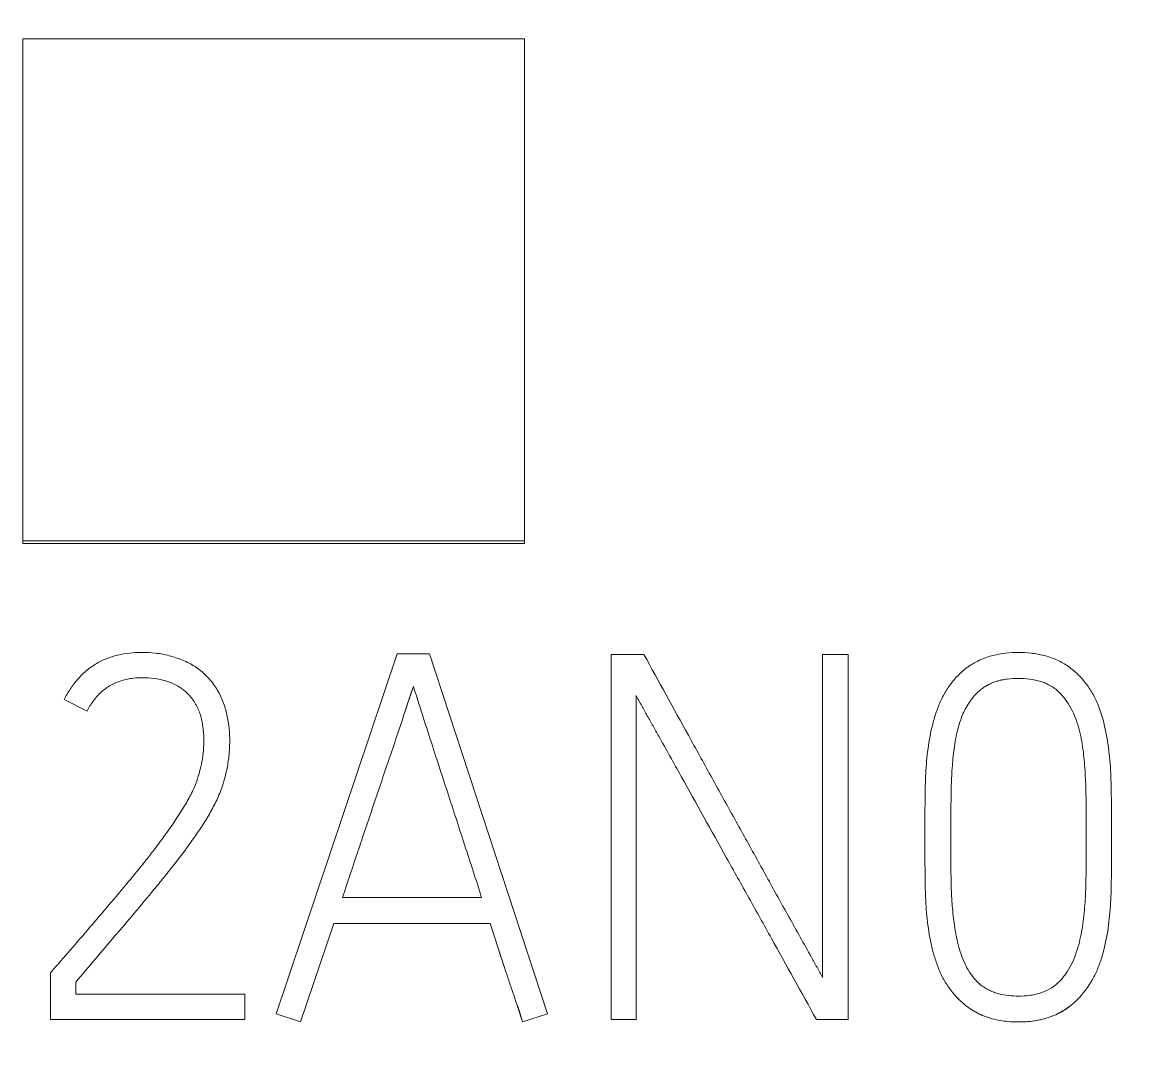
# Model space of a CAD drawing. Header units: millimetres. Extents: x 1359 to 3577, y 1333 to 3557.
# Drawn here: x 2579.568 to 2584.439, y 3322.741 to 3327.255 of the extents above; entities that cross this region are included whole.
import ezdxf

# ---------------------------------------------------------------- set-up
doc = ezdxf.new("R2010")
doc.units = ezdxf.units.MM
doc.set_wipeout_variables(frame=1)
doc.layers.add('000-PI-Oprema', color=30, linetype='Continuous', lineweight=5)
doc.layers.add('002-PI-Kabelska kanalica', color=150, linetype='Continuous')

# ---------------------------------------------------------------- blocks, each defined once
blk = doc.blocks.new('6ES7515-2AN03-0AB0')
blk.add_wipeout([(49766.6555, 38535.9127), (49836.4555, 38535.9127), (49836.4555, 38388.9127), (49766.6555, 38388.9127)])
at = {"layer": '000-PI-Oprema', "color": 0, "linetype": 'ByBlock', "lineweight": 0}
for p, q in [((49789.6555, 38533.0114), (49789.6555, 38530.8111)), ((49791.8555, 38533.0114), (49789.6555, 38533.0114)), ((49789.6555, 38533.0114), (49789.6555, 38530.8111)), ((49791.8555, 38533.0114), (49789.6555, 38533.0114)), ((49791.8555, 38530.8111), (49791.8555, 38533.0114)), ((49791.8555, 38530.8111), (49791.8555, 38533.0114)), ((49789.6555, 38530.8111), (49791.8555, 38530.8111)), ((49789.6555, 38530.8111), (49789.6555, 38530.8)), ((49789.6555, 38530.8111), (49791.8555, 38530.8111)), ((49789.6555, 38530.8111), (49789.6555, 38530.8)), ((49791.8555, 38530.8), (49789.6555, 38530.8)), ((49791.8555, 38530.8), (49789.6555, 38530.8)), ((49791.8555, 38530.8111), (49791.8555, 38530.8)), ((49791.8555, 38530.8111), (49791.8555, 38530.8)), ((49791.2971, 38530.3151), (49790.7667, 38528.7371)), ((49791.2971, 38530.3151), (49790.7667, 38528.7371)), ((49791.4393, 38530.3151), (49791.2971, 38530.3151)), ((49791.4393, 38530.3151), (49791.2971, 38530.3151)), ((49791.9563, 38528.7371), (49791.4393, 38530.3151)), ((49791.9563, 38528.7371), (49791.4393, 38530.3151)), ((49792.235, 38530.3127), (49792.235, 38528.7127)), ((49792.3793, 38530.3127), (49792.235, 38530.3127)), ((49792.235, 38530.3127), (49792.235, 38528.7127)), ((49792.3793, 38530.3127), (49792.235, 38530.3127)), ((49793.1627, 38530.3127), (49793.1627, 38528.897)), ((49793.2759, 38530.3127), (49793.1627, 38530.3127)), ((49793.1627, 38530.3127), (49793.1627, 38528.897)), ((49793.2759, 38530.3127), (49793.1627, 38530.3127)), ((49793.2759, 38528.7127), (49793.2759, 38530.3127)), ((49793.2759, 38528.7127), (49793.2759, 38530.3127)), ((49789.8367, 38530.1152), (49789.9367, 38530.0644)), ((49789.8367, 38530.1152), (49789.9367, 38530.0644)), ((49792.3458, 38528.7127), (49792.3458, 38530.1329)), ((49792.3458, 38528.7127), (49792.3458, 38530.1329)), ((49794.4306, 38529.4983), (49794.4306, 38529.4983)), ((49794.4306, 38529.4983), (49794.4306, 38529.4983)), ((49791.6677, 38529.2475), (49791.0573, 38529.2475)), ((49791.6677, 38529.2475), (49791.0573, 38529.2475)), ((49790.8731, 38528.7017), (49791.0195, 38529.1341)), ((49790.8731, 38528.7017), (49791.0195, 38529.1341)), ((49791.0195, 38529.1341), (49791.7055, 38529.1341)), ((49791.0195, 38529.1341), (49791.7055, 38529.1341)), ((49789.79, 38528.9326), (49789.7766, 38528.9167)), ((49789.79, 38528.9326), (49789.7766, 38528.9167)), ((49789.7766, 38528.9167), (49789.7766, 38528.7127)), ((49789.7766, 38528.9167), (49789.7766, 38528.7127)), ((49789.8875, 38528.8236), (49789.8875, 38528.8769)), ((49789.8875, 38528.8236), (49789.8875, 38528.8769)), ((49790.6293, 38528.8236), (49789.8875, 38528.8236)), ((49790.6293, 38528.8236), (49789.8875, 38528.8236)), ((49790.6293, 38528.7127), (49790.6293, 38528.8236)), ((49790.6293, 38528.7127), (49790.6293, 38528.8236)), ((49790.7667, 38528.7371), (49790.8731, 38528.7017)), ((49790.7667, 38528.7371), (49790.8731, 38528.7017)), ((49791.8474, 38528.7017), (49791.9563, 38528.7371)), ((49791.8474, 38528.7017), (49791.9563, 38528.7371)), ((49789.7766, 38528.7127), (49790.6293, 38528.7127)), ((49789.7766, 38528.7127), (49790.6293, 38528.7127)), ((49792.235, 38528.7127), (49792.3458, 38528.7127)), ((49792.235, 38528.7127), (49792.3458, 38528.7127)), ((49793.1361, 38528.7127), (49793.2759, 38528.7127)), ((49793.1361, 38528.7127), (49793.2759, 38528.7127))]:
    blk.add_line(p, q, dxfattribs=at)
for points, knots in [([(49790.1761, 38530.3216), (49790.1408, 38530.3216), (49790.1059, 38530.3182), (49790.0633, 38530.308), (49790.0548, 38530.3056), (49790.038, 38530.3003), (49790.0296, 38530.2973), (49790.0052, 38530.2874), (49789.9817, 38530.2758), (49789.9598, 38530.2613), (49789.9455, 38530.251), (49789.9385, 38530.2455), (49789.9184, 38530.2284), (49789.9061, 38530.2161), (49789.8832, 38530.1897), (49789.8727, 38530.1756), (49789.8534, 38530.1462), (49789.8447, 38530.1309), (49789.8367, 38530.1152)], [0, 0, 0, 0, 0.25, 0.25, 0.3125, 0.3125, 0.375, 0.375, 0.5, 0.5625, 0.5625, 0.625, 0.625, 0.75, 0.75, 0.875, 0.875, 1, 1, 1, 1]), ([(49790.1761, 38530.3216), (49790.1408, 38530.3216), (49790.1059, 38530.3182), (49790.0633, 38530.308), (49790.0548, 38530.3056), (49790.038, 38530.3003), (49790.0296, 38530.2973), (49790.0052, 38530.2874), (49789.9817, 38530.2758), (49789.9598, 38530.2613), (49789.9455, 38530.251), (49789.9385, 38530.2455), (49789.9184, 38530.2284), (49789.9061, 38530.2161), (49789.8832, 38530.1897), (49789.8727, 38530.1756), (49789.8534, 38530.1462), (49789.8447, 38530.1309), (49789.8367, 38530.1152)], [0, 0, 0, 0, 0.25, 0.25, 0.3125, 0.3125, 0.375, 0.375, 0.5, 0.5625, 0.5625, 0.625, 0.625, 0.75, 0.75, 0.875, 0.875, 1, 1, 1, 1]), ([(49790.5472, 38530.0632), (49790.5422, 38530.0831), (49790.5355, 38530.1023), (49790.523, 38530.13), (49790.5185, 38530.1391), (49790.5085, 38530.1569), (49790.503, 38530.1656), (49790.4914, 38530.1825), (49790.4853, 38530.1906), (49790.4721, 38530.2061), (49790.4652, 38530.2136), (49790.4509, 38530.2279), (49790.4435, 38530.2349), (49790.4277, 38530.2479), (49790.4192, 38530.254), (49790.3933, 38530.2706), (49790.375, 38530.2799), (49790.3371, 38530.2955), (49790.3174, 38530.302), (49790.2877, 38530.3099), (49790.2777, 38530.3122), (49790.2577, 38530.3159), (49790.2476, 38530.3173), (49790.2172, 38530.3207), (49790.1967, 38530.3216), (49790.1761, 38530.3216)], [0, 0, 0, 0, 0.125, 0.125, 0.1875, 0.1875, 0.25, 0.25, 0.3125, 0.3125, 0.375, 0.375, 0.4375, 0.4375, 0.5, 0.5, 0.625, 0.625, 0.75, 0.75, 0.8125, 0.8125, 0.875, 0.875, 1, 1, 1, 1]), ([(49790.5472, 38530.0632), (49790.5422, 38530.0831), (49790.5355, 38530.1023), (49790.523, 38530.13), (49790.5185, 38530.1391), (49790.5085, 38530.1569), (49790.503, 38530.1656), (49790.4914, 38530.1825), (49790.4853, 38530.1906), (49790.4721, 38530.2061), (49790.4652, 38530.2136), (49790.4509, 38530.2279), (49790.4435, 38530.2349), (49790.4277, 38530.2479), (49790.4192, 38530.254), (49790.3933, 38530.2706), (49790.375, 38530.2799), (49790.3371, 38530.2955), (49790.3174, 38530.302), (49790.2877, 38530.3099), (49790.2777, 38530.3122), (49790.2577, 38530.3159), (49790.2476, 38530.3173), (49790.2172, 38530.3207), (49790.1967, 38530.3216), (49790.1761, 38530.3216)], [0, 0, 0, 0, 0.125, 0.125, 0.1875, 0.1875, 0.25, 0.25, 0.3125, 0.3125, 0.375, 0.375, 0.4375, 0.4375, 0.5, 0.5, 0.625, 0.625, 0.75, 0.75, 0.8125, 0.8125, 0.875, 0.875, 1, 1, 1, 1]), ([(49793.1627, 38528.897), (49793.1549, 38528.9119), (49793.1467, 38528.9267), (49793.1305, 38528.9562), (49793.1223, 38528.9709), (49793.0976, 38529.0151), (49793.0812, 38529.0445), (49793.0484, 38529.1034), (49793.032, 38529.1329), (49792.9991, 38529.1917), (49792.9826, 38529.2211), (49792.9335, 38529.3095), (49792.901, 38529.3686), (49792.8357, 38529.4866), (49792.8029, 38529.5455), (49792.7374, 38529.6633), (49792.7048, 38529.7224), (49792.6397, 38529.8404), (49792.5419, 38530.0175), (49792.4444, 38530.1946), (49792.3793, 38530.3127)], [0, 0, 0, 0, 0.03125, 0.03125, 0.0625, 0.0625, 0.125, 0.125, 0.1875, 0.1875, 0.25, 0.25, 0.375, 0.375, 0.5, 0.5, 0.625, 0.625, 0.75, 1, 1, 1, 1]), ([(49793.1627, 38528.897), (49793.1549, 38528.9119), (49793.1467, 38528.9267), (49793.1305, 38528.9562), (49793.1223, 38528.9709), (49793.0976, 38529.0151), (49793.0812, 38529.0445), (49793.0484, 38529.1034), (49793.032, 38529.1329), (49792.9991, 38529.1917), (49792.9826, 38529.2211), (49792.9335, 38529.3095), (49792.901, 38529.3686), (49792.8357, 38529.4866), (49792.8029, 38529.5455), (49792.7374, 38529.6633), (49792.7048, 38529.7224), (49792.6397, 38529.8404), (49792.5419, 38530.0175), (49792.4444, 38530.1946), (49792.3793, 38530.3127)], [0, 0, 0, 0, 0.03125, 0.03125, 0.0625, 0.0625, 0.125, 0.125, 0.1875, 0.1875, 0.25, 0.25, 0.375, 0.375, 0.5, 0.5, 0.625, 0.625, 0.75, 1, 1, 1, 1]), ([(49794.0222, 38530.3216), (49793.9843, 38530.3216), (49793.9471, 38530.3178), (49793.9015, 38530.3062), (49793.8925, 38530.3035), (49793.8745, 38530.2973), (49793.8482, 38530.2871), (49793.8236, 38530.2737), (49793.8002, 38530.258), (49793.7925, 38530.2524), (49793.7779, 38530.2405), (49793.7709, 38530.2343), (49793.7507, 38530.2147), (49793.7383, 38530.2007), (49793.7211, 38530.1784), (49793.7157, 38530.1707), (49793.7054, 38530.155), (49793.6957, 38530.139), (49793.6873, 38530.1225), (49793.6794, 38530.1057), (49793.6758, 38530.0972), (49793.6655, 38530.0712), (49793.6594, 38530.0536), (49793.6486, 38530.0178), (49793.6439, 38529.9999), (49793.6317, 38529.9458), (49793.6262, 38529.9094), (49793.6181, 38529.8363), (49793.6156, 38529.7995), (49793.6137, 38529.7442), (49793.6133, 38529.7257), (49793.6127, 38529.6888), (49793.6124, 38529.6703), (49793.6119, 38529.6148), (49793.6117, 38529.5778), (49793.6116, 38529.5039), (49793.6117, 38529.4669), (49793.6121, 38529.3929), (49793.6126, 38529.3467), (49793.6134, 38529.3005), (49793.6137, 38529.282), (49793.6138, 38529.2728), (49793.6147, 38529.2451), (49793.6175, 38529.1898), (49793.6235, 38529.135), (49793.6318, 38529.0804), (49793.635, 38529.0623), (49793.643, 38529.0262), (49793.6476, 38529.0082), (49793.6584, 38528.9727), (49793.6644, 38528.9552), (49793.6744, 38528.9295), (49793.678, 38528.9209), (49793.6857, 38528.9042), (49793.6899, 38528.8959), (49793.7034, 38528.8715), (49793.7137, 38528.8558), (49793.7365, 38528.8262), (49793.749, 38528.8123), (49793.7625, 38528.7993)], [0, 0, 0, 0, 0.0625, 0.0625, 0.078125, 0.078125, 0.09375, 0.125, 0.125, 0.140625, 0.140625, 0.15625, 0.15625, 0.1875, 0.1875, 0.203125, 0.203125, 0.21875, 0.234375, 0.234375, 0.25, 0.25, 0.28125, 0.28125, 0.3125, 0.3125, 0.375, 0.375, 0.4375, 0.4375, 0.46875, 0.46875, 0.5, 0.5, 0.5625, 0.5625, 0.625, 0.625, 0.6875, 0.703125, 0.703125, 0.71875, 0.71875, 0.75, 0.8125, 0.8125, 0.84375, 0.84375, 0.875, 0.875, 0.90625, 0.90625, 0.921875, 0.921875, 0.9375, 0.9375, 0.96875, 0.96875, 1, 1, 1, 1]), ([(49794.0222, 38530.3216), (49793.9843, 38530.3216), (49793.9471, 38530.3178), (49793.9015, 38530.3062), (49793.8925, 38530.3035), (49793.8745, 38530.2973), (49793.8482, 38530.2871), (49793.8236, 38530.2737), (49793.8002, 38530.258), (49793.7925, 38530.2524), (49793.7779, 38530.2405), (49793.7709, 38530.2343), (49793.7507, 38530.2147), (49793.7383, 38530.2007), (49793.7211, 38530.1784), (49793.7157, 38530.1707), (49793.7054, 38530.155), (49793.6957, 38530.139), (49793.6873, 38530.1225), (49793.6794, 38530.1057), (49793.6758, 38530.0972), (49793.6655, 38530.0712), (49793.6594, 38530.0536), (49793.6486, 38530.0178), (49793.6439, 38529.9999), (49793.6317, 38529.9458), (49793.6262, 38529.9094), (49793.6181, 38529.8363), (49793.6156, 38529.7995), (49793.6137, 38529.7442), (49793.6133, 38529.7257), (49793.6127, 38529.6888), (49793.6124, 38529.6703), (49793.6119, 38529.6148), (49793.6117, 38529.5778), (49793.6116, 38529.5039), (49793.6117, 38529.4669), (49793.6121, 38529.3929), (49793.6126, 38529.3467), (49793.6134, 38529.3005), (49793.6137, 38529.282), (49793.6138, 38529.2728), (49793.6147, 38529.2451), (49793.6175, 38529.1898), (49793.6235, 38529.135), (49793.6318, 38529.0804), (49793.635, 38529.0623), (49793.643, 38529.0262), (49793.6476, 38529.0082), (49793.6584, 38528.9727), (49793.6644, 38528.9552), (49793.6744, 38528.9295), (49793.678, 38528.9209), (49793.6857, 38528.9042), (49793.6899, 38528.8959), (49793.7034, 38528.8715), (49793.7137, 38528.8558), (49793.7365, 38528.8262), (49793.749, 38528.8123), (49793.7625, 38528.7993)], [0, 0, 0, 0, 0.0625, 0.0625, 0.078125, 0.078125, 0.09375, 0.125, 0.125, 0.140625, 0.140625, 0.15625, 0.15625, 0.1875, 0.1875, 0.203125, 0.203125, 0.21875, 0.234375, 0.234375, 0.25, 0.25, 0.28125, 0.28125, 0.3125, 0.3125, 0.375, 0.375, 0.4375, 0.4375, 0.46875, 0.46875, 0.5, 0.5, 0.5625, 0.5625, 0.625, 0.625, 0.6875, 0.703125, 0.703125, 0.71875, 0.71875, 0.75, 0.8125, 0.8125, 0.84375, 0.84375, 0.875, 0.875, 0.90625, 0.90625, 0.921875, 0.921875, 0.9375, 0.9375, 0.96875, 0.96875, 1, 1, 1, 1]), ([(49794.2799, 38528.7993), (49794.3065, 38528.8259), (49794.3287, 38528.8555), (49794.3513, 38528.8961), (49794.3556, 38528.9044), (49794.3636, 38528.9213), (49794.3673, 38528.9299), (49794.3777, 38528.9558), (49794.3838, 38528.9733), (49794.3999, 38529.0264), (49794.4077, 38529.0626), (49794.4163, 38529.1177), (49794.4187, 38529.1362), (49794.4227, 38529.1731), (49794.4258, 38529.2101), (49794.4276, 38529.247), (49794.4288, 38529.284), (49794.4291, 38529.3025), (49794.4301, 38529.358), (49794.4304, 38529.395), (49794.4307, 38529.469), (49794.4307, 38529.5061), (49794.4306, 38529.5801), (49794.4302, 38529.6356), (49794.4294, 38529.6911), (49794.4288, 38529.7281), (49794.4286, 38529.7466), (49794.4268, 38529.8022), (49794.4242, 38529.8391), (49794.4182, 38529.8943), (49794.4158, 38529.9126), (49794.4103, 38529.9492), (49794.4071, 38529.9675), (49794.3953, 38530.0217), (49794.385, 38530.0571), (49794.3645, 38530.1084), (49794.3566, 38530.1251), (49794.3381, 38530.1577), (49794.3278, 38530.1732), (49794.305, 38530.2024), (49794.2926, 38530.2163), (49794.2723, 38530.2357), (49794.2652, 38530.2419), (49794.2507, 38530.2535), (49794.2283, 38530.2699), (49794.2039, 38530.2831), (49794.1781, 38530.2943), (49794.1693, 38530.2977), (49794.1516, 38530.3037), (49794.1247, 38530.3116), (49794.0971, 38530.3165), (49794.0598, 38530.3207), (49794.041, 38530.3216), (49794.0222, 38530.3216)], [0, 0, 0, 0, 0.0625, 0.0625, 0.078125, 0.078125, 0.09375, 0.09375, 0.125, 0.125, 0.1875, 0.1875, 0.21875, 0.21875, 0.25, 0.28125, 0.28125, 0.3125, 0.3125, 0.375, 0.375, 0.4375, 0.4375, 0.5, 0.53125, 0.53125, 0.5625, 0.5625, 0.625, 0.625, 0.65625, 0.65625, 0.6875, 0.6875, 0.75, 0.75, 0.78125, 0.78125, 0.8125, 0.8125, 0.84375, 0.84375, 0.859375, 0.859375, 0.875, 0.90625, 0.90625, 0.921875, 0.921875, 0.9375, 0.96875, 0.96875, 1, 1, 1, 1]), ([(49794.2799, 38528.7993), (49794.3065, 38528.8259), (49794.3287, 38528.8555), (49794.3513, 38528.8961), (49794.3556, 38528.9044), (49794.3636, 38528.9213), (49794.3673, 38528.9299), (49794.3777, 38528.9558), (49794.3838, 38528.9733), (49794.3999, 38529.0264), (49794.4077, 38529.0626), (49794.4163, 38529.1177), (49794.4187, 38529.1362), (49794.4227, 38529.1731), (49794.4258, 38529.2101), (49794.4276, 38529.247), (49794.4288, 38529.284), (49794.4291, 38529.3025), (49794.4301, 38529.358), (49794.4304, 38529.395), (49794.4307, 38529.469), (49794.4307, 38529.5061), (49794.4306, 38529.5801), (49794.4302, 38529.6356), (49794.4294, 38529.6911), (49794.4288, 38529.7281), (49794.4286, 38529.7466), (49794.4268, 38529.8022), (49794.4242, 38529.8391), (49794.4182, 38529.8943), (49794.4158, 38529.9126), (49794.4103, 38529.9492), (49794.4071, 38529.9675), (49794.3953, 38530.0217), (49794.385, 38530.0571), (49794.3645, 38530.1084), (49794.3566, 38530.1251), (49794.3381, 38530.1577), (49794.3278, 38530.1732), (49794.305, 38530.2024), (49794.2926, 38530.2163), (49794.2723, 38530.2357), (49794.2652, 38530.2419), (49794.2507, 38530.2535), (49794.2283, 38530.2699), (49794.2039, 38530.2831), (49794.1781, 38530.2943), (49794.1693, 38530.2977), (49794.1516, 38530.3037), (49794.1247, 38530.3116), (49794.0971, 38530.3165), (49794.0598, 38530.3207), (49794.041, 38530.3216), (49794.0222, 38530.3216)], [0, 0, 0, 0, 0.0625, 0.0625, 0.078125, 0.078125, 0.09375, 0.09375, 0.125, 0.125, 0.1875, 0.1875, 0.21875, 0.21875, 0.25, 0.28125, 0.28125, 0.3125, 0.3125, 0.375, 0.375, 0.4375, 0.4375, 0.5, 0.53125, 0.53125, 0.5625, 0.5625, 0.625, 0.625, 0.65625, 0.65625, 0.6875, 0.6875, 0.75, 0.75, 0.78125, 0.78125, 0.8125, 0.8125, 0.84375, 0.84375, 0.859375, 0.859375, 0.875, 0.90625, 0.90625, 0.921875, 0.921875, 0.9375, 0.96875, 0.96875, 1, 1, 1, 1]), ([(49789.9367, 38530.0644), (49789.9447, 38530.0799), (49789.9537, 38530.0947), (49789.969, 38530.1156), (49789.9744, 38530.1223), (49789.986, 38530.1353), (49789.9922, 38530.1416), (49790.0116, 38530.1592), (49790.0256, 38530.1694), (49790.0483, 38530.1823), (49790.0562, 38530.1862), (49790.0724, 38530.193), (49790.0888, 38530.199), (49790.1057, 38530.2032), (49790.1228, 38530.2066), (49790.1315, 38530.2079), (49790.1577, 38530.2107), (49790.175, 38530.211), (49790.2097, 38530.2098), (49790.227, 38530.2083), (49790.2528, 38530.204), (49790.2614, 38530.2023), (49790.2784, 38530.198), (49790.2951, 38530.1931), (49790.3112, 38530.1865), (49790.327, 38530.179), (49790.3347, 38530.1748), (49790.3569, 38530.1608), (49790.3703, 38530.1499), (49790.3881, 38530.131), (49790.3938, 38530.1243), (49790.4042, 38530.1102), (49790.4089, 38530.1029), (49790.4175, 38530.0879), (49790.4214, 38530.0801), (49790.4283, 38530.0642), (49790.4314, 38530.0559), (49790.4365, 38530.0393), (49790.4386, 38530.031), (49790.4422, 38530.0141), (49790.4437, 38530.0056), (49790.4474, 38529.98), (49790.4488, 38529.9627), (49790.4495, 38529.928), (49790.4489, 38529.9107), (49790.446, 38529.8763), (49790.4436, 38529.8592), (49790.4403, 38529.8421)], [0, 0, 0, 0, 0.0625, 0.0625, 0.09375, 0.09375, 0.125, 0.125, 0.1875, 0.1875, 0.21875, 0.21875, 0.25, 0.28125, 0.28125, 0.3125, 0.3125, 0.375, 0.375, 0.4375, 0.4375, 0.46875, 0.46875, 0.5, 0.53125, 0.53125, 0.5625, 0.5625, 0.625, 0.625, 0.65625, 0.65625, 0.6875, 0.6875, 0.71875, 0.71875, 0.75, 0.75, 0.78125, 0.78125, 0.8125, 0.8125, 0.875, 0.875, 0.9375, 0.9375, 1, 1, 1, 1]), ([(49789.9367, 38530.0644), (49789.9447, 38530.0799), (49789.9537, 38530.0947), (49789.969, 38530.1156), (49789.9744, 38530.1223), (49789.986, 38530.1353), (49789.9922, 38530.1416), (49790.0116, 38530.1592), (49790.0256, 38530.1694), (49790.0483, 38530.1823), (49790.0562, 38530.1862), (49790.0724, 38530.193), (49790.0888, 38530.199), (49790.1057, 38530.2032), (49790.1228, 38530.2066), (49790.1315, 38530.2079), (49790.1577, 38530.2107), (49790.175, 38530.211), (49790.2097, 38530.2098), (49790.227, 38530.2083), (49790.2528, 38530.204), (49790.2614, 38530.2023), (49790.2784, 38530.198), (49790.2951, 38530.1931), (49790.3112, 38530.1865), (49790.327, 38530.179), (49790.3347, 38530.1748), (49790.3569, 38530.1608), (49790.3703, 38530.1499), (49790.3881, 38530.131), (49790.3938, 38530.1243), (49790.4042, 38530.1102), (49790.4089, 38530.1029), (49790.4175, 38530.0879), (49790.4214, 38530.0801), (49790.4283, 38530.0642), (49790.4314, 38530.0559), (49790.4365, 38530.0393), (49790.4386, 38530.031), (49790.4422, 38530.0141), (49790.4437, 38530.0056), (49790.4474, 38529.98), (49790.4488, 38529.9627), (49790.4495, 38529.928), (49790.4489, 38529.9107), (49790.446, 38529.8763), (49790.4436, 38529.8592), (49790.4403, 38529.8421)], [0, 0, 0, 0, 0.0625, 0.0625, 0.09375, 0.09375, 0.125, 0.125, 0.1875, 0.1875, 0.21875, 0.21875, 0.25, 0.28125, 0.28125, 0.3125, 0.3125, 0.375, 0.375, 0.4375, 0.4375, 0.46875, 0.46875, 0.5, 0.53125, 0.53125, 0.5625, 0.5625, 0.625, 0.625, 0.65625, 0.65625, 0.6875, 0.6875, 0.71875, 0.71875, 0.75, 0.75, 0.78125, 0.78125, 0.8125, 0.8125, 0.875, 0.875, 0.9375, 0.9375, 1, 1, 1, 1]), ([(49794.2043, 38530.144), (49794.1925, 38530.1558), (49794.1795, 38530.1658), (49794.1512, 38530.1826), (49794.1358, 38530.1893), (49794.1044, 38530.1994), (49794.0882, 38530.2029), (49794.0552, 38530.2073), (49794.0388, 38530.2083), (49794.006, 38530.2082), (49793.9896, 38530.2073), (49793.9569, 38530.2031), (49793.9405, 38530.1997), (49793.9169, 38530.1922), (49793.9091, 38530.1893), (49793.894, 38530.1827), (49793.8866, 38530.1789), (49793.8651, 38530.1662), (49793.8521, 38530.156), (49793.8405, 38530.144)], [0, 0, 0, 0, 0.125, 0.125, 0.25, 0.25, 0.375, 0.375, 0.5, 0.5, 0.625, 0.625, 0.75, 0.75, 0.8125, 0.8125, 0.875, 0.875, 1, 1, 1, 1]), ([(49793.8405, 38530.144), (49793.8521, 38530.156), (49793.865, 38530.1661), (49793.8862, 38530.1787), (49793.8936, 38530.1825), (49793.9088, 38530.1892), (49793.9243, 38530.195), (49793.9402, 38530.1992), (49793.9564, 38530.2027), (49793.9646, 38530.2041), (49793.9893, 38530.2073), (49794.0057, 38530.2082), (49794.0385, 38530.2083), (49794.0549, 38530.2073), (49794.0877, 38530.203), (49794.1041, 38530.1995), (49794.1276, 38530.1919), (49794.1354, 38530.189), (49794.1505, 38530.1824), (49794.1579, 38530.1786), (49794.1794, 38530.1659), (49794.1925, 38530.1558), (49794.2043, 38530.144)], [0, 0, 0, 0, 0.125, 0.125, 0.1875, 0.1875, 0.25, 0.3125, 0.3125, 0.375, 0.375, 0.5, 0.5, 0.625, 0.625, 0.75, 0.75, 0.8125, 0.8125, 0.875, 0.875, 1, 1, 1, 1]), ([(49794.2043, 38530.144), (49794.1925, 38530.1558), (49794.1795, 38530.1658), (49794.1512, 38530.1826), (49794.1358, 38530.1893), (49794.1044, 38530.1994), (49794.0882, 38530.2029), (49794.0552, 38530.2073), (49794.0388, 38530.2083), (49794.006, 38530.2082), (49793.9896, 38530.2073), (49793.9569, 38530.2031), (49793.9405, 38530.1997), (49793.9169, 38530.1922), (49793.9091, 38530.1893), (49793.894, 38530.1827), (49793.8866, 38530.1789), (49793.8651, 38530.1662), (49793.8521, 38530.156), (49793.8405, 38530.144)], [0, 0, 0, 0, 0.125, 0.125, 0.25, 0.25, 0.375, 0.375, 0.5, 0.5, 0.625, 0.625, 0.75, 0.75, 0.8125, 0.8125, 0.875, 0.875, 1, 1, 1, 1]), ([(49793.8405, 38530.144), (49793.8521, 38530.156), (49793.865, 38530.1661), (49793.8862, 38530.1787), (49793.8936, 38530.1825), (49793.9088, 38530.1892), (49793.9243, 38530.195), (49793.9402, 38530.1992), (49793.9564, 38530.2027), (49793.9646, 38530.2041), (49793.9893, 38530.2073), (49794.0057, 38530.2082), (49794.0385, 38530.2083), (49794.0549, 38530.2073), (49794.0877, 38530.203), (49794.1041, 38530.1995), (49794.1276, 38530.1919), (49794.1354, 38530.189), (49794.1505, 38530.1824), (49794.1579, 38530.1786), (49794.1794, 38530.1659), (49794.1925, 38530.1558), (49794.2043, 38530.144)], [0, 0, 0, 0, 0.125, 0.125, 0.1875, 0.1875, 0.25, 0.3125, 0.3125, 0.375, 0.375, 0.5, 0.5, 0.625, 0.625, 0.75, 0.75, 0.8125, 0.8125, 0.875, 0.875, 1, 1, 1, 1]), ([(49791.328, 38530.0522), (49791.3346, 38530.0723), (49791.3413, 38530.0925), (49791.3513, 38530.1226), (49791.3546, 38530.1327), (49791.3613, 38530.1528), (49791.3647, 38530.1629), (49791.3682, 38530.1729)], [0, 0, 0, 0, 0.5, 0.5, 0.75, 0.75, 1, 1, 1, 1]), ([(49791.3682, 38530.1729), (49791.3655, 38530.1652), (49791.3629, 38530.1574), (49791.3549, 38530.1334), (49791.3495, 38530.1172), (49791.3387, 38530.0847), (49791.3333, 38530.0684), (49791.328, 38530.0522)], [0, 0, 0, 0, 0.192925, 0.192925, 0.596462, 0.596462, 1, 1, 1, 1]), ([(49791.328, 38530.0522), (49791.3346, 38530.0723), (49791.3413, 38530.0925), (49791.3513, 38530.1226), (49791.3546, 38530.1327), (49791.3613, 38530.1528), (49791.3647, 38530.1629), (49791.3682, 38530.1729)], [0, 0, 0, 0, 0.5, 0.5, 0.75, 0.75, 1, 1, 1, 1]), ([(49791.3682, 38530.1729), (49791.3655, 38530.1652), (49791.3629, 38530.1574), (49791.3549, 38530.1334), (49791.3495, 38530.1172), (49791.3387, 38530.0847), (49791.3333, 38530.0684), (49791.328, 38530.0522)], [0, 0, 0, 0, 0.192925, 0.192925, 0.596462, 0.596462, 1, 1, 1, 1]), ([(49791.3682, 38530.1729), (49791.3745, 38530.1536), (49791.3806, 38530.1343), (49791.3929, 38530.0957), (49791.3991, 38530.0764), (49791.4175, 38530.0185), (49791.4299, 38529.9799), (49791.4673, 38529.8642), (49791.4923, 38529.7871), (49791.5301, 38529.6715), (49791.5427, 38529.633), (49791.5677, 38529.5559), (49791.5802, 38529.5174), (49791.6179, 38529.4018), (49791.6433, 38529.3248), (49791.6677, 38529.2475)], [0, 0, 0, 0, 0.0625, 0.0625, 0.125, 0.125, 0.25, 0.25, 0.5, 0.5, 0.625, 0.625, 0.75, 0.75, 1, 1, 1, 1]), ([(49791.3682, 38530.1729), (49791.3745, 38530.1536), (49791.3806, 38530.1343), (49791.3929, 38530.0957), (49791.3991, 38530.0764), (49791.4175, 38530.0185), (49791.4299, 38529.9799), (49791.4673, 38529.8642), (49791.4923, 38529.7871), (49791.5301, 38529.6715), (49791.5427, 38529.633), (49791.5677, 38529.5559), (49791.5802, 38529.5174), (49791.6179, 38529.4018), (49791.6433, 38529.3248), (49791.6677, 38529.2475)], [0, 0, 0, 0, 0.0625, 0.0625, 0.125, 0.125, 0.25, 0.25, 0.5, 0.5, 0.625, 0.625, 0.75, 0.75, 1, 1, 1, 1]), ([(49792.3458, 38530.1329), (49792.3534, 38530.1178), (49792.3615, 38530.1029), (49792.3778, 38530.0732), (49792.386, 38530.0584), (49792.4026, 38530.0289), (49792.411, 38530.0142), (49792.4276, 38529.9847), (49792.4525, 38529.9404), (49792.4772, 38529.8961), (49792.5103, 38529.837), (49792.5268, 38529.8074), (49792.6093, 38529.6595), (49792.6747, 38529.541), (49792.7573, 38529.3932), (49792.7738, 38529.3636), (49792.807, 38529.3046), (49792.8565, 38529.2159), (49792.9059, 38529.1271), (49793.0046, 38528.9495), (49793.0702, 38528.8311), (49793.1361, 38528.7127)], [0, 0, 0, 0, 0.03125, 0.03125, 0.0625, 0.0625, 0.09375, 0.09375, 0.125, 0.1875, 0.1875, 0.25, 0.25, 0.5, 0.5, 0.5625, 0.5625, 0.625, 0.75, 0.75, 1, 1, 1, 1]), ([(49792.3458, 38530.1329), (49792.3534, 38530.1178), (49792.3615, 38530.1029), (49792.3778, 38530.0732), (49792.386, 38530.0584), (49792.4026, 38530.0289), (49792.411, 38530.0142), (49792.4276, 38529.9847), (49792.4525, 38529.9404), (49792.4772, 38529.8961), (49792.5103, 38529.837), (49792.5268, 38529.8074), (49792.6093, 38529.6595), (49792.6747, 38529.541), (49792.7573, 38529.3932), (49792.7738, 38529.3636), (49792.807, 38529.3046), (49792.8565, 38529.2159), (49792.9059, 38529.1271), (49793.0046, 38528.9495), (49793.0702, 38528.8311), (49793.1361, 38528.7127)], [0, 0, 0, 0, 0.03125, 0.03125, 0.0625, 0.0625, 0.09375, 0.09375, 0.125, 0.1875, 0.1875, 0.25, 0.25, 0.5, 0.5, 0.5625, 0.5625, 0.625, 0.75, 0.75, 1, 1, 1, 1]), ([(49793.7726, 38530.0376), (49793.7803, 38530.0574), (49793.7896, 38530.0765), (49793.8123, 38530.1124), (49793.8254, 38530.129), (49793.8405, 38530.144)], [0, 0, 0, 0, 0.5, 0.5, 1, 1, 1, 1]), ([(49793.7726, 38530.0376), (49793.7803, 38530.0574), (49793.7896, 38530.0765), (49793.8123, 38530.1124), (49793.8254, 38530.129), (49793.8405, 38530.144)], [0, 0, 0, 0, 0.5, 0.5, 1, 1, 1, 1]), ([(49794.2043, 38530.144), (49794.2262, 38530.1208), (49794.2438, 38530.0949), (49794.2649, 38530.0527), (49794.2711, 38530.0379), (49794.2816, 38530.0083), (49794.2861, 38529.9932), (49794.2977, 38529.9477), (49794.3029, 38529.9168), (49794.3105, 38529.8543), (49794.313, 38529.823), (49794.3166, 38529.7602), (49794.3176, 38529.7289), (49794.3189, 38529.6661), (49794.3192, 38529.6347), (49794.3197, 38529.5719), (49794.3197, 38529.5405), (49794.3197, 38529.4776), (49794.3196, 38529.4462), (49794.319, 38529.3834), (49794.3186, 38529.352), (49794.3177, 38529.3049), (49794.3174, 38529.2892), (49794.3162, 38529.2578), (49794.3153, 38529.2422), (49794.312, 38529.1952), (49794.3088, 38529.1639), (49794.3004, 38529.1014), (49794.2945, 38529.0706), (49794.2821, 38529.025), (49794.2774, 38529.0099), (49794.2666, 38528.9804), (49794.2605, 38528.966), (49794.2463, 38528.9381), (49794.2382, 38528.9245), (49794.2196, 38528.8987), (49794.2094, 38528.8867), (49794.1868, 38528.8646), (49794.1738, 38528.8548), (49794.1465, 38528.8391), (49794.1319, 38528.8328), (49794.1091, 38528.8257), (49794.1013, 38528.8237), (49794.0858, 38528.8204), (49794.078, 38528.8191), (49794.0544, 38528.816), (49794.0386, 38528.8151), (49794.0226, 38528.8151)], [0, 0, 0, 0, 0.0625, 0.0625, 0.09375, 0.09375, 0.125, 0.125, 0.1875, 0.1875, 0.25, 0.25, 0.3125, 0.3125, 0.375, 0.375, 0.4375, 0.4375, 0.5, 0.5, 0.5625, 0.5625, 0.59375, 0.59375, 0.625, 0.625, 0.6875, 0.6875, 0.75, 0.75, 0.78125, 0.78125, 0.8125, 0.8125, 0.84375, 0.84375, 0.875, 0.875, 0.90625, 0.90625, 0.9375, 0.9375, 0.953125, 0.953125, 0.96875, 0.96875, 1, 1, 1, 1]), ([(49794.2043, 38530.144), (49794.2262, 38530.1208), (49794.2438, 38530.0949), (49794.2649, 38530.0527), (49794.2711, 38530.0379), (49794.2816, 38530.0083), (49794.2861, 38529.9932), (49794.2977, 38529.9477), (49794.3029, 38529.9168), (49794.3105, 38529.8543), (49794.313, 38529.823), (49794.3166, 38529.7602), (49794.3176, 38529.7289), (49794.3189, 38529.6661), (49794.3192, 38529.6347), (49794.3197, 38529.5719), (49794.3197, 38529.5405), (49794.3197, 38529.4776), (49794.3196, 38529.4462), (49794.319, 38529.3834), (49794.3186, 38529.352), (49794.3177, 38529.3049), (49794.3174, 38529.2892), (49794.3162, 38529.2578), (49794.3153, 38529.2422), (49794.312, 38529.1952), (49794.3088, 38529.1639), (49794.3004, 38529.1014), (49794.2945, 38529.0706), (49794.2821, 38529.025), (49794.2774, 38529.0099), (49794.2666, 38528.9804), (49794.2605, 38528.966), (49794.2463, 38528.9381), (49794.2382, 38528.9245), (49794.2196, 38528.8987), (49794.2094, 38528.8867), (49794.1868, 38528.8646), (49794.1738, 38528.8548), (49794.1465, 38528.8391), (49794.1319, 38528.8328), (49794.1091, 38528.8257), (49794.1013, 38528.8237), (49794.0858, 38528.8204), (49794.078, 38528.8191), (49794.0544, 38528.816), (49794.0386, 38528.8151), (49794.0226, 38528.8151)], [0, 0, 0, 0, 0.0625, 0.0625, 0.09375, 0.09375, 0.125, 0.125, 0.1875, 0.1875, 0.25, 0.25, 0.3125, 0.3125, 0.375, 0.375, 0.4375, 0.4375, 0.5, 0.5, 0.5625, 0.5625, 0.59375, 0.59375, 0.625, 0.625, 0.6875, 0.6875, 0.75, 0.75, 0.78125, 0.78125, 0.8125, 0.8125, 0.84375, 0.84375, 0.875, 0.875, 0.90625, 0.90625, 0.9375, 0.9375, 0.953125, 0.953125, 0.96875, 0.96875, 1, 1, 1, 1]), ([(49790.5525, 38529.8222), (49790.5562, 38529.8421), (49790.5588, 38529.8622), (49790.5622, 38529.9026), (49790.5629, 38529.9229), (49790.562, 38529.9837), (49790.5567, 38530.0237), (49790.5472, 38530.0632)], [0, 0, 0, 0, 0.25, 0.25, 0.5, 0.5, 1, 1, 1, 1]), ([(49790.5525, 38529.8222), (49790.5562, 38529.8421), (49790.5588, 38529.8622), (49790.5622, 38529.9026), (49790.5629, 38529.9229), (49790.562, 38529.9837), (49790.5567, 38530.0237), (49790.5472, 38530.0632)], [0, 0, 0, 0, 0.25, 0.25, 0.5, 0.5, 1, 1, 1, 1]), ([(49791.0573, 38529.2475), (49791.0796, 38529.3146), (49791.1021, 38529.3817), (49791.1471, 38529.5159), (49791.1697, 38529.5829), (49791.2037, 38529.6835), (49791.215, 38529.717), (49791.2377, 38529.784), (49791.2492, 38529.8174), (49791.2835, 38529.9179), (49791.3062, 38529.9849), (49791.328, 38530.0522)], [0, 0, 0, 0, 0.25, 0.25, 0.5, 0.5, 0.625, 0.625, 0.75, 0.75, 1, 1, 1, 1]), ([(49791.0573, 38529.2475), (49791.0796, 38529.3146), (49791.1021, 38529.3817), (49791.1471, 38529.5159), (49791.1697, 38529.5829), (49791.2037, 38529.6835), (49791.215, 38529.717), (49791.2377, 38529.784), (49791.2492, 38529.8174), (49791.2835, 38529.9179), (49791.3062, 38529.9849), (49791.328, 38530.0522)], [0, 0, 0, 0, 0.25, 0.25, 0.5, 0.5, 0.625, 0.625, 0.75, 0.75, 1, 1, 1, 1]), ([(49794.0226, 38528.8151), (49794.0079, 38528.8151), (49793.9933, 38528.8158), (49793.9644, 38528.8191), (49793.9501, 38528.8216), (49793.9289, 38528.8273), (49793.9219, 38528.8295), (49793.9081, 38528.8345), (49793.8946, 38528.8401), (49793.8819, 38528.8471), (49793.8695, 38528.8548), (49793.8635, 38528.8591), (49793.8463, 38528.8729), (49793.8361, 38528.8833), (49793.8174, 38528.9056), (49793.8089, 38528.9176), (49793.794, 38528.9424), (49793.7875, 38528.9553), (49793.7762, 38528.9819), (49793.7714, 38528.9957), (49793.7583, 38529.0372), (49793.7516, 38529.0652), (49793.7412, 38529.1215), (49793.7376, 38529.1499), (49793.7319, 38529.2069), (49793.7299, 38529.2356), (49793.7272, 38529.293), (49793.7266, 38529.3218), (49793.7251, 38529.4081), (49793.7251, 38529.4656), (49793.7251, 38529.5806), (49793.7256, 38529.638), (49793.7269, 38529.7098), (49793.7271, 38529.7242), (49793.7279, 38529.7529), (49793.7297, 38529.7959), (49793.7331, 38529.8388), (49793.7376, 38529.8816), (49793.7408, 38529.9102), (49793.7457, 38529.9386), (49793.7545, 38529.9812), (49793.7621, 38530.0095), (49793.7726, 38530.0376)], [0, 0, 0, 0, 0.03125, 0.03125, 0.0625, 0.0625, 0.078125, 0.078125, 0.09375, 0.109375, 0.109375, 0.125, 0.125, 0.15625, 0.15625, 0.1875, 0.1875, 0.21875, 0.21875, 0.25, 0.25, 0.3125, 0.3125, 0.375, 0.375, 0.4375, 0.4375, 0.5, 0.5, 0.625, 0.625, 0.75, 0.75, 0.78125, 0.78125, 0.8125, 0.875, 0.875, 0.90625, 0.9375, 0.9375, 1, 1, 1, 1]), ([(49794.0226, 38528.8151), (49794.0079, 38528.8151), (49793.9933, 38528.8158), (49793.9644, 38528.8191), (49793.9501, 38528.8216), (49793.9289, 38528.8273), (49793.9219, 38528.8295), (49793.9081, 38528.8345), (49793.8946, 38528.8401), (49793.8819, 38528.8471), (49793.8695, 38528.8548), (49793.8635, 38528.8591), (49793.8463, 38528.8729), (49793.8361, 38528.8833), (49793.8174, 38528.9056), (49793.8089, 38528.9176), (49793.794, 38528.9424), (49793.7875, 38528.9553), (49793.7762, 38528.9819), (49793.7714, 38528.9957), (49793.7583, 38529.0372), (49793.7516, 38529.0652), (49793.7412, 38529.1215), (49793.7376, 38529.1499), (49793.7319, 38529.2069), (49793.7299, 38529.2356), (49793.7272, 38529.293), (49793.7266, 38529.3218), (49793.7251, 38529.4081), (49793.7251, 38529.4656), (49793.7251, 38529.5806), (49793.7256, 38529.638), (49793.7269, 38529.7098), (49793.7271, 38529.7242), (49793.7279, 38529.7529), (49793.7297, 38529.7959), (49793.7331, 38529.8388), (49793.7376, 38529.8816), (49793.7408, 38529.9102), (49793.7457, 38529.9386), (49793.7545, 38529.9812), (49793.7621, 38530.0095), (49793.7726, 38530.0376)], [0, 0, 0, 0, 0.03125, 0.03125, 0.0625, 0.0625, 0.078125, 0.078125, 0.09375, 0.109375, 0.109375, 0.125, 0.125, 0.15625, 0.15625, 0.1875, 0.1875, 0.21875, 0.21875, 0.25, 0.25, 0.3125, 0.3125, 0.375, 0.375, 0.4375, 0.4375, 0.5, 0.5, 0.625, 0.625, 0.75, 0.75, 0.78125, 0.78125, 0.8125, 0.875, 0.875, 0.90625, 0.9375, 0.9375, 1, 1, 1, 1]), ([(49790.4183, 38529.758), (49790.4109, 38529.7372), (49790.4018, 38529.7175), (49790.382, 38529.679), (49790.3712, 38529.6603), (49790.3371, 38529.6052), (49790.3131, 38529.5693), (49790.2755, 38529.5163), (49790.2626, 38529.4988), (49790.2367, 38529.4641), (49790.2235, 38529.4468), (49790.1969, 38529.4125), (49790.1835, 38529.3955), (49790.1562, 38529.3618), (49790.1423, 38529.3451), (49790.1005, 38529.2952), (49790.0727, 38529.2619), (49790.0167, 38529.1955), (49789.9885, 38529.1626), (49789.9321, 38529.0965), (49789.9039, 38529.0636), (49789.847, 38528.998), (49789.8183, 38528.9654), (49789.79, 38528.9326)], [0, 0, 0, 0, 0.0625, 0.0625, 0.125, 0.125, 0.25, 0.25, 0.3125, 0.3125, 0.375, 0.375, 0.4375, 0.4375, 0.5, 0.5, 0.625, 0.625, 0.75, 0.75, 0.875, 0.875, 1, 1, 1, 1]), ([(49790.4183, 38529.758), (49790.4109, 38529.7372), (49790.4018, 38529.7175), (49790.382, 38529.679), (49790.3712, 38529.6603), (49790.3371, 38529.6052), (49790.3131, 38529.5693), (49790.2755, 38529.5163), (49790.2626, 38529.4988), (49790.2367, 38529.4641), (49790.2235, 38529.4468), (49790.1969, 38529.4125), (49790.1835, 38529.3955), (49790.1562, 38529.3618), (49790.1423, 38529.3451), (49790.1005, 38529.2952), (49790.0727, 38529.2619), (49790.0167, 38529.1955), (49789.9885, 38529.1626), (49789.9321, 38529.0965), (49789.9039, 38529.0636), (49789.847, 38528.998), (49789.8183, 38528.9654), (49789.79, 38528.9326)], [0, 0, 0, 0, 0.0625, 0.0625, 0.125, 0.125, 0.25, 0.25, 0.3125, 0.3125, 0.375, 0.375, 0.4375, 0.4375, 0.5, 0.5, 0.625, 0.625, 0.75, 0.75, 0.875, 0.875, 1, 1, 1, 1]), ([(49789.8875, 38528.8769), (49789.9448, 38528.9443), (49790.002, 38529.0118), (49790.0881, 38529.1128), (49790.1169, 38529.1464), (49790.1739, 38529.2141), (49790.2164, 38529.2651), (49790.2583, 38529.3165), (49790.2861, 38529.3509), (49790.2999, 38529.3681), (49790.3409, 38529.4203), (49790.3676, 38529.4555), (49790.4061, 38529.5093), (49790.4187, 38529.5274), (49790.4432, 38529.5639), (49790.4551, 38529.5824), (49790.4777, 38529.6202), (49790.4884, 38529.6394), (49790.5081, 38529.6789), (49790.5171, 38529.6991), (49790.5248, 38529.7202)], [0, 0, 0, 0, 0.25, 0.25, 0.375, 0.375, 0.5, 0.5625, 0.5625, 0.625, 0.625, 0.75, 0.75, 0.8125, 0.8125, 0.875, 0.875, 0.9375, 0.9375, 1, 1, 1, 1]), ([(49789.8875, 38528.8769), (49789.9448, 38528.9443), (49790.002, 38529.0118), (49790.0881, 38529.1128), (49790.1169, 38529.1464), (49790.1739, 38529.2141), (49790.2164, 38529.2651), (49790.2583, 38529.3165), (49790.2861, 38529.3509), (49790.2999, 38529.3681), (49790.3409, 38529.4203), (49790.3676, 38529.4555), (49790.4061, 38529.5093), (49790.4187, 38529.5274), (49790.4432, 38529.5639), (49790.4551, 38529.5824), (49790.4777, 38529.6202), (49790.4884, 38529.6394), (49790.5081, 38529.6789), (49790.5171, 38529.6991), (49790.5248, 38529.7202)], [0, 0, 0, 0, 0.25, 0.25, 0.375, 0.375, 0.5, 0.5625, 0.5625, 0.625, 0.625, 0.75, 0.75, 0.8125, 0.8125, 0.875, 0.875, 0.9375, 0.9375, 1, 1, 1, 1]), ([(49791.7055, 38529.1341), (49791.7167, 38529.0979), (49791.7281, 38529.0617), (49791.7513, 38528.9895), (49791.7632, 38528.9535), (49791.7812, 38528.8995), (49791.7872, 38528.8815), (49791.7963, 38528.8546), (49791.7994, 38528.8456), (49791.8056, 38528.8277), (49791.8088, 38528.8188), (49791.8243, 38528.774), (49791.8362, 38528.738), (49791.8474, 38528.7017)], [0, 0, 0, 0, 0.25, 0.25, 0.5, 0.5, 0.625, 0.625, 0.6875, 0.6875, 0.75, 0.75, 1, 1, 1, 1]), ([(49791.752, 38528.9878), (49791.7479, 38529.0004), (49791.7438, 38529.013), (49791.7281, 38529.0617), (49791.7167, 38529.0979), (49791.7055, 38529.1341)], [0, 0, 0, 0, 0.259122, 0.259122, 1, 1, 1, 1]), ([(49791.7055, 38529.1341), (49791.7167, 38529.0979), (49791.7281, 38529.0617), (49791.7513, 38528.9895), (49791.7632, 38528.9535), (49791.7812, 38528.8995), (49791.7872, 38528.8815), (49791.7963, 38528.8546), (49791.7994, 38528.8456), (49791.8056, 38528.8277), (49791.8088, 38528.8188), (49791.8243, 38528.774), (49791.8362, 38528.738), (49791.8474, 38528.7017)], [0, 0, 0, 0, 0.25, 0.25, 0.5, 0.5, 0.625, 0.625, 0.6875, 0.6875, 0.75, 0.75, 1, 1, 1, 1]), ([(49791.752, 38528.9878), (49791.7479, 38529.0004), (49791.7438, 38529.013), (49791.7281, 38529.0617), (49791.7167, 38529.0979), (49791.7055, 38529.1341)], [0, 0, 0, 0, 0.259122, 0.259122, 1, 1, 1, 1]), ([(49794.2799, 38528.7993), (49794.2631, 38528.7822), (49794.2357, 38528.7599), (49794.2047, 38528.7426), (49794.1832, 38528.7322), (49794.1722, 38528.7276), (49794.1388, 38528.7158), (49794.1157, 38528.7103), (49794.0685, 38528.7032), (49794.0449, 38528.7017), (49793.9978, 38528.7018), (49793.9743, 38528.7033), (49793.9391, 38528.7086), (49793.9273, 38528.7108), (49793.9042, 38528.7165), (49793.8815, 38528.7232), (49793.8596, 38528.7322), (49793.8383, 38528.7424), (49793.8278, 38528.7482), (49793.7976, 38528.7673), (49793.7792, 38528.7822), (49793.7625, 38528.7993)], [0, 0, 0, 0, 0.125, 0.1875, 0.1875, 0.25, 0.25, 0.375, 0.375, 0.5, 0.5, 0.625, 0.625, 0.6875, 0.6875, 0.75, 0.8125, 0.8125, 0.875, 0.875, 1, 1, 1, 1]), ([(49793.7625, 38528.7993), (49793.7792, 38528.7822), (49793.8066, 38528.76), (49793.8377, 38528.7427), (49793.8592, 38528.7324), (49793.8702, 38528.7278), (49793.9036, 38528.716), (49793.9267, 38528.7105), (49793.9739, 38528.7033), (49793.9975, 38528.7018), (49794.0446, 38528.7017), (49794.0681, 38528.7031), (49794.1033, 38528.7084), (49794.1151, 38528.7106), (49794.1382, 38528.7163), (49794.1609, 38528.723), (49794.1827, 38528.732), (49794.2041, 38528.7423), (49794.2146, 38528.7481), (49794.2448, 38528.7673), (49794.2631, 38528.7822), (49794.2799, 38528.7993)], [0, 0, 0, 0, 0.125, 0.1875, 0.1875, 0.25, 0.25, 0.375, 0.375, 0.5, 0.5, 0.625, 0.625, 0.6875, 0.6875, 0.75, 0.8125, 0.8125, 0.875, 0.875, 1, 1, 1, 1]), ([(49794.2799, 38528.7993), (49794.2631, 38528.7822), (49794.2357, 38528.7599), (49794.2047, 38528.7426), (49794.1832, 38528.7322), (49794.1722, 38528.7276), (49794.1388, 38528.7158), (49794.1157, 38528.7103), (49794.0685, 38528.7032), (49794.0449, 38528.7017), (49793.9978, 38528.7018), (49793.9743, 38528.7033), (49793.9391, 38528.7086), (49793.9273, 38528.7108), (49793.9042, 38528.7165), (49793.8815, 38528.7232), (49793.8596, 38528.7322), (49793.8383, 38528.7424), (49793.8278, 38528.7482), (49793.7976, 38528.7673), (49793.7792, 38528.7822), (49793.7625, 38528.7993)], [0, 0, 0, 0, 0.125, 0.1875, 0.1875, 0.25, 0.25, 0.375, 0.375, 0.5, 0.5, 0.625, 0.625, 0.6875, 0.6875, 0.75, 0.8125, 0.8125, 0.875, 0.875, 1, 1, 1, 1]), ([(49793.7625, 38528.7993), (49793.7792, 38528.7822), (49793.8066, 38528.76), (49793.8377, 38528.7427), (49793.8592, 38528.7324), (49793.8702, 38528.7278), (49793.9036, 38528.716), (49793.9267, 38528.7105), (49793.9739, 38528.7033), (49793.9975, 38528.7018), (49794.0446, 38528.7017), (49794.0681, 38528.7031), (49794.1033, 38528.7084), (49794.1151, 38528.7106), (49794.1382, 38528.7163), (49794.1609, 38528.723), (49794.1827, 38528.732), (49794.2041, 38528.7423), (49794.2146, 38528.7481), (49794.2448, 38528.7673), (49794.2631, 38528.7822), (49794.2799, 38528.7993)], [0, 0, 0, 0, 0.125, 0.1875, 0.1875, 0.25, 0.25, 0.375, 0.375, 0.5, 0.5, 0.625, 0.625, 0.6875, 0.6875, 0.75, 0.8125, 0.8125, 0.875, 0.875, 1, 1, 1, 1])]:
    blk.add_open_spline(points, degree=3, knots=knots, dxfattribs=at)
for points in [[(49790.4403, 38529.8421), (49790.435, 38529.8136), (49790.4277, 38529.7854), (49790.4183, 38529.758)], [(49790.4403, 38529.8421), (49790.435, 38529.8136), (49790.4277, 38529.7854), (49790.4183, 38529.758)], [(49790.5525, 38529.8222), (49790.5464, 38529.7874), (49790.5374, 38529.7532), (49790.5248, 38529.7202)], [(49790.5248, 38529.7202), (49790.5374, 38529.7532), (49790.5464, 38529.7874), (49790.5525, 38529.8222)], [(49790.5525, 38529.8222), (49790.5464, 38529.7874), (49790.5374, 38529.7532), (49790.5248, 38529.7202)], [(49790.5248, 38529.7202), (49790.5374, 38529.7532), (49790.5464, 38529.7874), (49790.5525, 38529.8222)], [(49793.6117, 38529.4933), (49793.6117, 38529.5031), (49793.6117, 38529.5129), (49793.6117, 38529.5227)], [(49793.6117, 38529.4933), (49793.6117, 38529.5031), (49793.6117, 38529.5129), (49793.6117, 38529.5227)], [(49793.7625, 38528.7993), (49793.7528, 38528.8086), (49793.7438, 38528.8183), (49793.7353, 38528.8284)], [(49793.7625, 38528.7993), (49793.7528, 38528.8086), (49793.7438, 38528.8183), (49793.7353, 38528.8284)], [(49791.8474, 38528.7017), (49791.8398, 38528.7261), (49791.832, 38528.7504), (49791.8239, 38528.7747)], [(49791.8474, 38528.7017), (49791.8398, 38528.7261), (49791.832, 38528.7504), (49791.8239, 38528.7747)]]:
    blk.add_open_spline(points, degree=3, dxfattribs=at)
blk = doc.blocks.new('6ES7590-1AB60-0AA0')
for p, q in [((4304.2302, 2988.4138), (4144.2302, 2988.4138)), ((4304.2302, 2988.3526), (4144.2302, 2988.3526))]:
    blk.add_line(p, q)

msp = doc.modelspace()

# ---------------------------------------------------------------- block references
msp.add_blockref('6ES7590-1AB60-0AA0', (-1597.6589, 337.6692))

# ---------------------------------------------------------------- next in the draw order: block references
at = {"layer": '002-PI-Kabelska kanalica', "color": 0, "linetype": 'ByBlock', "lineweight": 0}
msp.add_blockref('6ES7515-2AN03-0AB0', (-47210.0843, -35205.8297), dxfattribs=at)

doc.saveas('drawing.dxf')
